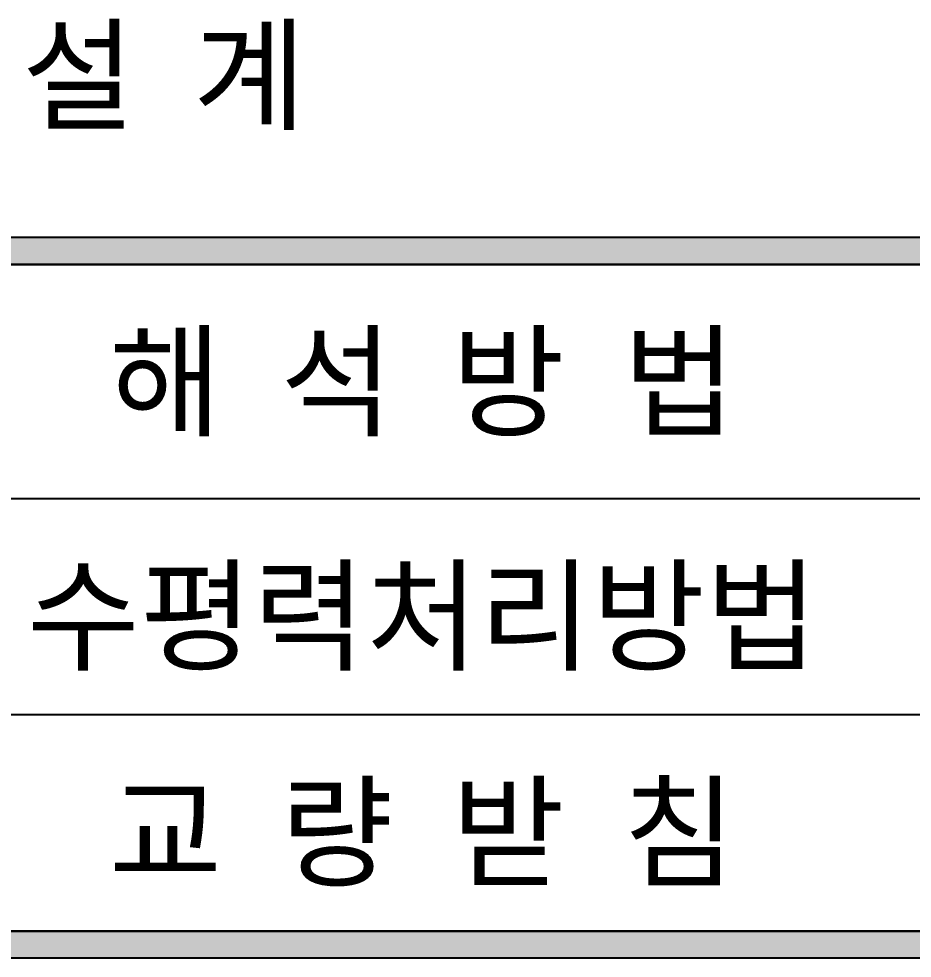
# Model space of a CAD drawing. Extents: x 2558 to 85222, y -662 to 28852.
# Drawn here: x 5022 to 7732, y 16410 to 19259 of the extents above; entities that cross this region are included whole.
import ezdxf
from ezdxf.enums import TextEntityAlignment as Align

# ---------------------------------------------------------------- set-up
doc = ezdxf.new("R2010")
doc.units = 0
doc.header["$MEASUREMENT"] = 0
doc.layers.get('0').update_dxf_attribs({"linetype": 'CONTINUOUS'})
doc.layers.add('DLINE', color=1, linetype='CONTINUOUS')
doc.layers.add('TEXT', color=7, linetype='CONTINUOUS')
doc.styles.add('TEXT', font='DotumChe.ttf')

# ---------------------------------------------------------------- blocks, each defined once
blk = doc.blocks.new('RCSTD1_DESIGN')
at = {"color": 1}
for points in [[(618.369406, 12246.382874), (618.369406, 12164.415132), (17196.435692, 12246.382874), (17196.435692, 12164.415132)], [(618.369406, 10142.544165), (618.369406, 10060.576423), (17196.435692, 10142.544165), (17196.435692, 10060.576423)]]:
    blk.add_solid(points, dxfattribs=at)
at = {"layer": 'DLINE', "color": 7, "linetype": 'CONTINUOUS'}
for p, q in [((17196.435692, 12246.382874), (618.369406, 12246.382874)), ((17196.435692, 12246.382874), (618.369406, 12246.382874)), ((618.369406, 12164.415132), (17196.435692, 12164.415132)), ((17196.435692, 12164.415132), (618.369406, 12164.415132)), ((17196.435692, 11454.028036), (618.369406, 11454.028036)), ((17196.435692, 10798.2861), (618.369406, 10798.2861)), ((618.369406, 10142.544165), (17196.435692, 10142.544165)), ((17196.435692, 10142.544165), (618.369406, 10142.544165)), ((17196.435692, 10060.576423), (618.369406, 10060.576423)), ((17196.435692, 10060.576423), (618.369406, 10060.576423))]:
    blk.add_line(p, q, dxfattribs=at)
at = {"layer": 'TEXT', "style": 'TEXT'}
blk.add_text('내 진 설 계', height=273.225806, dxfattribs=at).set_placement((618.369406, 12601.576423))
for s, p in [('해 석 방 법', (2872.061122, 11672.608681)), ('수평력처리방법', (2872.061122, 10962.221584)), ('교 량 받 침', (2872.061122, 10306.479649))]:
    blk.add_text(s, height=273.225806, dxfattribs=at).set_placement(p, align=Align.CENTER)

msp = doc.modelspace()

# ---------------------------------------------------------------- block references
msp.add_blockref('RCSTD1_DESIGN', (3373.850413, 6349.689248))

doc.saveas('drawing.dxf')
